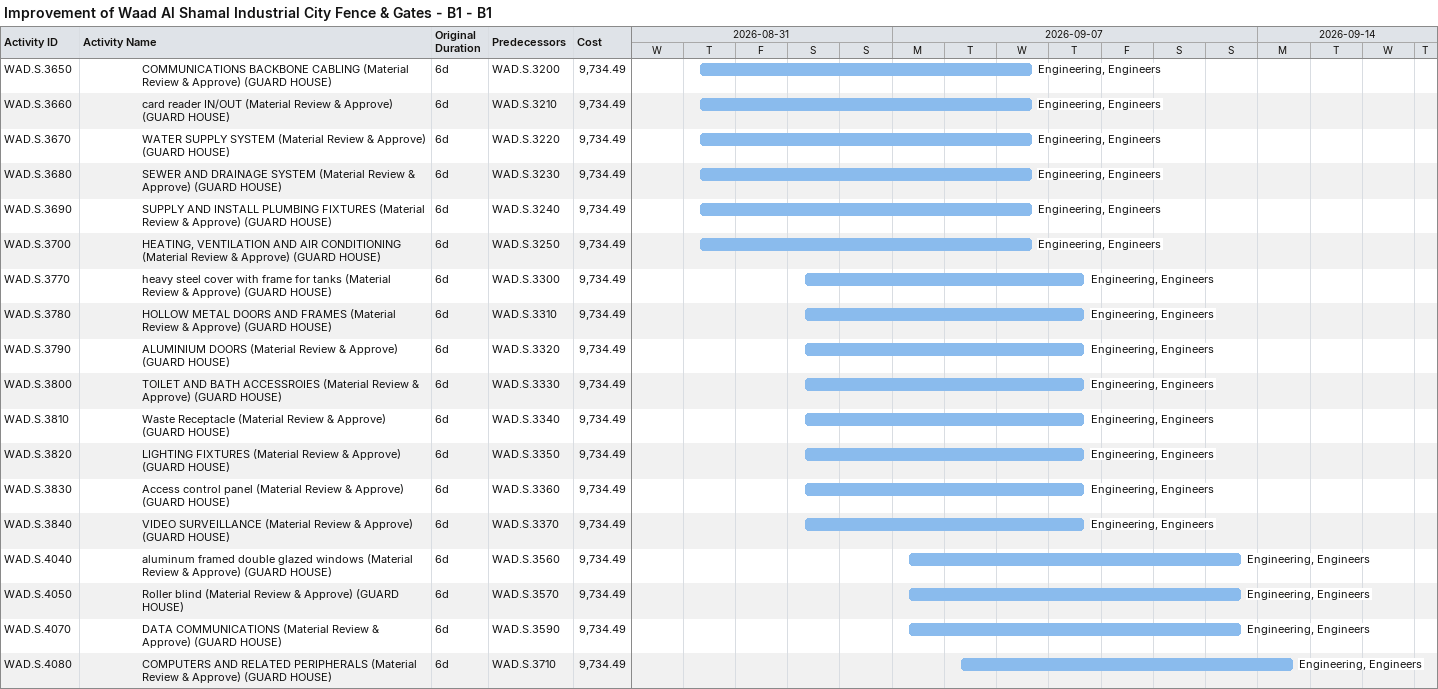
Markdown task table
Improvement of Waad Al Shamal Industrial City Fence & Gates - B1 - B1

| ID | Level | Task | Original duration | Start | Finish | Predecessors | Resources | Cost |
|---|---|---|---|---|---|---|---|---|
| WAD.S.3650 | 5 | COMMUNICATIONS BACKBONE CABLING (Material Review & Approve) (GUARD HOUSE) | 6d | 2026-09-03 | 2026-09-09 | WAD.S.3200 | Engineering, Engineers | 9734.49 |
| WAD.S.3660 | 5 | card reader IN/OUT (Material Review & Approve) (GUARD HOUSE) | 6d | 2026-09-03 | 2026-09-09 | WAD.S.3210 | Engineering, Engineers | 9734.49 |
| WAD.S.3670 | 5 | WATER SUPPLY SYSTEM (Material Review & Approve) (GUARD HOUSE) | 6d | 2026-09-03 | 2026-09-09 | WAD.S.3220 | Engineering, Engineers | 9734.49 |
| WAD.S.3680 | 5 | SEWER AND DRAINAGE SYSTEM (Material Review & Approve) (GUARD HOUSE) | 6d | 2026-09-03 | 2026-09-09 | WAD.S.3230 | Engineering, Engineers | 9734.49 |
| WAD.S.3690 | 5 | SUPPLY AND INSTALL PLUMBING FIXTURES (Material Review & Approve) (GUARD HOUSE) | 6d | 2026-09-03 | 2026-09-09 | WAD.S.3240 | Engineering, Engineers | 9734.49 |
| WAD.S.3700 | 5 | HEATING, VENTILATION AND AIR CONDITIONING (Material Review & Approve) (GUARD HOUSE) | 6d | 2026-09-03 | 2026-09-09 | WAD.S.3250 | Engineering, Engineers | 9734.49 |
| WAD.S.3770 | 5 | heavy steel cover with frame for tanks (Material Review & Approve) (GUARD HOUSE) | 6d | 2026-09-05 | 2026-09-10 | WAD.S.3300 | Engineering, Engineers | 9734.49 |
| WAD.S.3780 | 5 | HOLLOW METAL DOORS AND FRAMES (Material Review & Approve) (GUARD HOUSE) | 6d | 2026-09-05 | 2026-09-10 | WAD.S.3310 | Engineering, Engineers | 9734.49 |
| WAD.S.3790 | 5 | ALUMINIUM DOORS (Material Review & Approve) (GUARD HOUSE) | 6d | 2026-09-05 | 2026-09-10 | WAD.S.3320 | Engineering, Engineers | 9734.49 |
| WAD.S.3800 | 5 | TOILET AND BATH ACCESSROIES (Material Review & Approve) (GUARD HOUSE) | 6d | 2026-09-05 | 2026-09-10 | WAD.S.3330 | Engineering, Engineers | 9734.49 |
| WAD.S.3810 | 5 | Waste Receptacle (Material Review & Approve) (GUARD HOUSE) | 6d | 2026-09-05 | 2026-09-10 | WAD.S.3340 | Engineering, Engineers | 9734.49 |
| WAD.S.3820 | 5 | LIGHTING FIXTURES (Material Review & Approve) (GUARD HOUSE) | 6d | 2026-09-05 | 2026-09-10 | WAD.S.3350 | Engineering, Engineers | 9734.49 |
| WAD.S.3830 | 5 | Access control panel (Material Review & Approve) (GUARD HOUSE) | 6d | 2026-09-05 | 2026-09-10 | WAD.S.3360 | Engineering, Engineers | 9734.49 |
| WAD.S.3840 | 5 | VIDEO SURVEILLANCE (Material Review & Approve) (GUARD HOUSE) | 6d | 2026-09-05 | 2026-09-10 | WAD.S.3370 | Engineering, Engineers | 9734.49 |
| WAD.S.4040 | 5 | aluminum framed double glazed windows (Material Review & Approve) (GUARD HOUSE) | 6d | 2026-09-07 | 2026-09-13 | WAD.S.3560 | Engineering, Engineers | 9734.49 |
| WAD.S.4050 | 5 | Roller blind (Material Review & Approve) (GUARD HOUSE) | 6d | 2026-09-07 | 2026-09-13 | WAD.S.3570 | Engineering, Engineers | 9734.49 |
| WAD.S.4070 | 5 | DATA COMMUNICATIONS (Material Review & Approve) (GUARD HOUSE) | 6d | 2026-09-07 | 2026-09-13 | WAD.S.3590 | Engineering, Engineers | 9734.49 |
| WAD.S.4080 | 5 | COMPUTERS AND RELATED PERIPHERALS (Material Review & Approve) (GUARD HOUSE) | 6d | 2026-09-08 | 2026-09-14 | WAD.S.3710 | Engineering, Engineers | 9734.49 |
